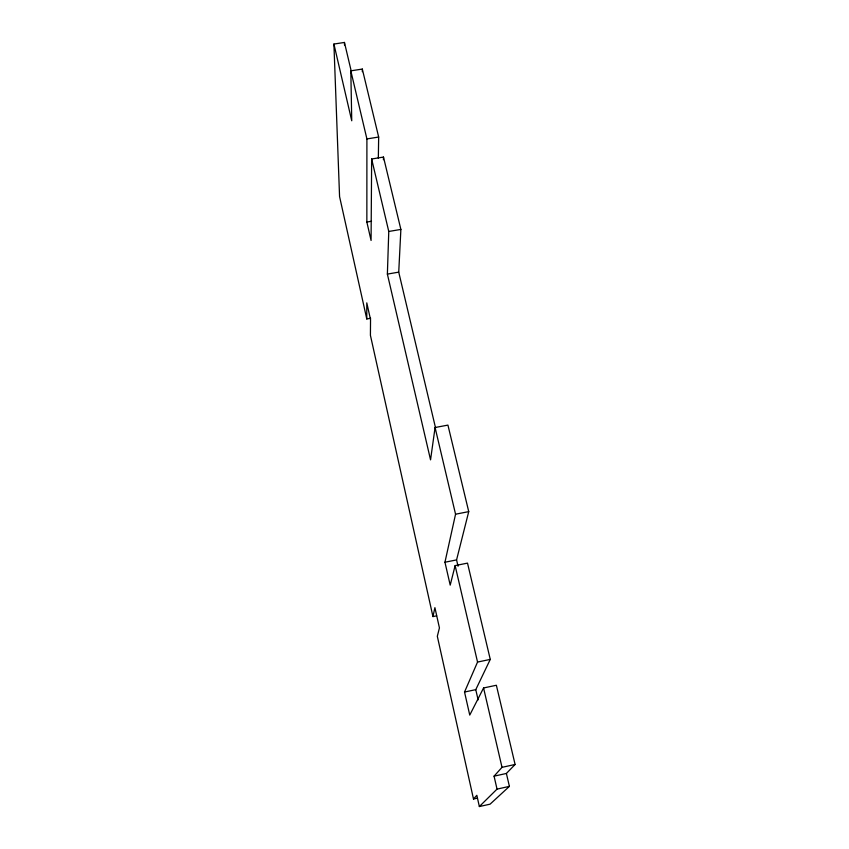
<?xml version="1.0" encoding="UTF-8"?>
<svg xmlns="http://www.w3.org/2000/svg" width="849" height="849" viewBox="0 0 849 849"><rect width="100%" height="100%" fill="white"/><g stroke="black" fill="none" stroke-linecap="round" stroke-linejoin="round"><path stroke-width="1.27" d="M370.663 318.279L366.779 318.969L366.789 302.86L370.535 319.574L370.419 335.334L432.948 616.576L436.641 615.822M435.558 427.949L398.733 272.136L400.877 229.421L383.483 157.065L371.65 158.996L371.077 240.469L366.853 222.045L366.906 138.928L350.817 70.838L362.321 69.066L378.665 137.039L378.336 158.179M383.419 159.697L383.483 157.065M458.057 566.251L456.571 559.905L468.733 511.629L447.932 425.105L435.081 427.514L430.549 459.85L387.377 274.1L388.768 231.469L371.65 158.996M432.948 616.576L434.911 607.661L439.432 627.899L437.32 636.283L473.498 799.015L477.382 798.156M478.125 699.884L475.769 689.653L490.266 659.408L467.512 563.12L455.128 565.604L450.203 585.131L444.95 562.229L455.552 514.207L435.081 427.514M473.498 799.015L476.841 795.301L479.356 806.55L497.036 789.114L494.065 776.166L506.386 773.46L515.099 764.471L496.368 685.26L483.569 687.966L469.752 715.081L464.53 692.031L477.541 662.061L455.128 565.604M494.065 776.166L502.014 767.337L515.099 764.471M506.386 773.46L509.4 786.376L490.075 804.173L479.356 806.55M497.036 789.114L509.4 786.376M464.53 692.031L475.769 689.653M477.541 662.061L490.266 659.408M444.95 562.229L456.571 559.905M455.552 514.207L468.733 511.629M387.377 274.1L398.733 272.136M388.768 231.469L400.877 229.421M366.853 222.045L371.522 221.26M366.906 138.928L378.665 137.039M366.779 318.969L339.568 196.554L333.912 44.052L344.45 42.45L351.093 70.541M333.912 44.052L351.741 120.781L350.817 70.838M483.569 687.966L502.014 767.337M344.45 42.45L344.514 45.082M362.321 69.066L362.332 71.698"/></g></svg>
